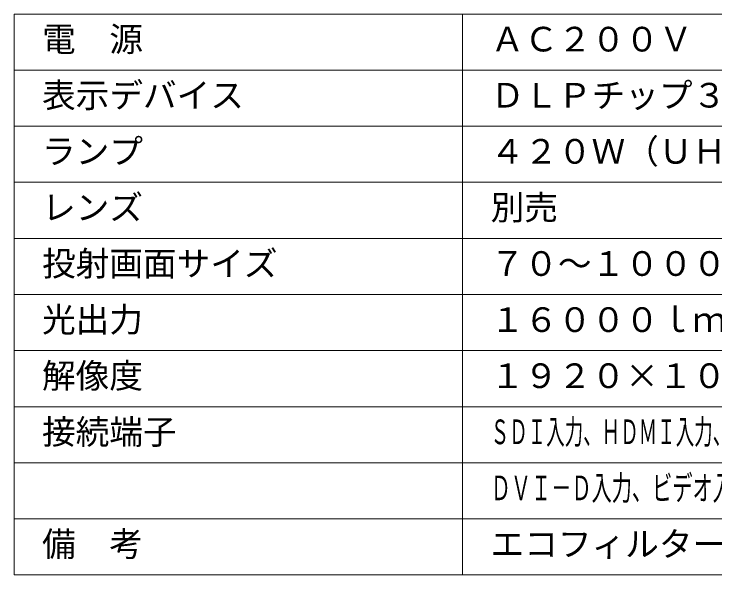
# Model space of a CAD drawing. Units: millimetres, scale not verified. Extents: x -62 to 63, y -56 to 57.
# Drawn here: x -62.5 to 0, y -56.5 to -6.5 of the extents above; entities that cross this region are included whole.
import ezdxf
from ezdxf.enums import TextEntityAlignment as Align

# ---------------------------------------------------------------- set-up
doc = ezdxf.new("R2010")
doc.units = ezdxf.units.MM
doc.header["$LTSCALE"] = 0.125
doc.layers.add('0-2_MOJI1', color=7, linetype='Continuous')
doc.layers.add('0-3_WAKU', color=1, linetype='Continuous', lineweight=18)
doc.styles.add('ＭＳ ゴシック', font='')
doc.styles.get('ＭＳ ゴシック').set_extended_font_data('MS Gothic')

msp = doc.modelspace()

# ---------------------------------------------------------------- linework, layer by layer
at = {"layer": '0-3_WAKU', "color": 4}
for p, q in [((-62.4907, -56.4967), (-62.4907, -6.4967)), ((-62.4907, -6.4967), (62.5093, -6.4967)), ((-22.4907, -56.4967), (-22.4907, -6.4967)), ((-62.4907, -56.4967), (62.5093, -56.4967))]:
    msp.add_line(p, q, dxfattribs=at)
at = {"layer": '0-3_WAKU'}
for p, q in [((-62.4907, -11.4967), (62.5093, -11.4967)), ((62.5093, -16.4967), (-62.4907, -16.4967)), ((62.5093, -21.4967), (-62.4907, -21.4967)), ((62.5093, -26.4967), (-62.4907, -26.4967)), ((-62.4907, -31.4967), (62.5093, -31.4967)), ((-62.4907, -36.4967), (62.5093, -36.4967)), ((-62.4907, -41.4967), (62.5093, -41.4967)), ((-62.4907, -46.4967), (62.5093, -46.4967)), ((-62.4907, -51.4967), (62.5093, -51.4967))]:
    msp.add_line(p, q, dxfattribs=at)

# ---------------------------------------------------------------- texts
at = {"layer": '0-2_MOJI1', "style": 'ＭＳ ゴシック'}
for s, p in [('電\u3000源', (-59.9907, -10.4967)), ('ＡＣ２００Ｖ\u3000５０Ｈｚ／６０Ｈｚ', (-19.9907, -10.4967)), ('表示デバイス', (-59.9907, -15.4967)), ('ＤＬＰチップ３枚\u3000ＤＬＰ方式', (-19.9907, -15.4967)), ('ランプ', (-59.9907, -20.4967)), ('４２０Ｗ（ＵＨＭランプ\u3000４灯式）', (-19.9907, -20.4967)), ('レンズ', (-59.9907, -25.4967)), ('別売', (-19.9907, -25.4967)), ('投射画面サイズ', (-59.9907, -30.4967)), ('７０～１０００型（アスペクト比１６：９時）', (-19.9907, -30.4967)), ('光出力', (-59.9907, -35.4967)), ('１６０００ｌｍ（ランプ４灯）', (-19.9907, -35.4967)), ('解像度', (-59.9907, -40.4967)), ('１９２０×１０８０ドット', (-19.9907, -40.4967)), ('接続端子', (-59.9907, -45.4967)), ('備\u3000考', (-59.9907, -55.4967)), ('エコフィルター、幾何学ひずみ補正', (-19.9907, -55.4967))]:
    msp.add_text(s, height=2.199, dxfattribs=at).set_placement(p, align=Align.BOTTOM_LEFT)
for s, width, p in [('ＳＤＩ入力、ＨＤＭＩ入力、ＲＧＢ入力（ＢＮＣ×５／高密度Ｄ－Ｓｕｂ１５Ｐ・メス）、', 0.55, (-19.9907, -45.4967)), ('ＤＶＩ－Ｄ入力、ビデオ入力、シリアル入力／出力、リモート入力／出力、ＬＡＮ', 0.6, (-19.9907, -50.4967))]:
    msp.add_text(s, height=2.199, dxfattribs=dict(at, width=width)).set_placement(p, align=Align.BOTTOM_LEFT)

doc.saveas('drawing.dxf')
